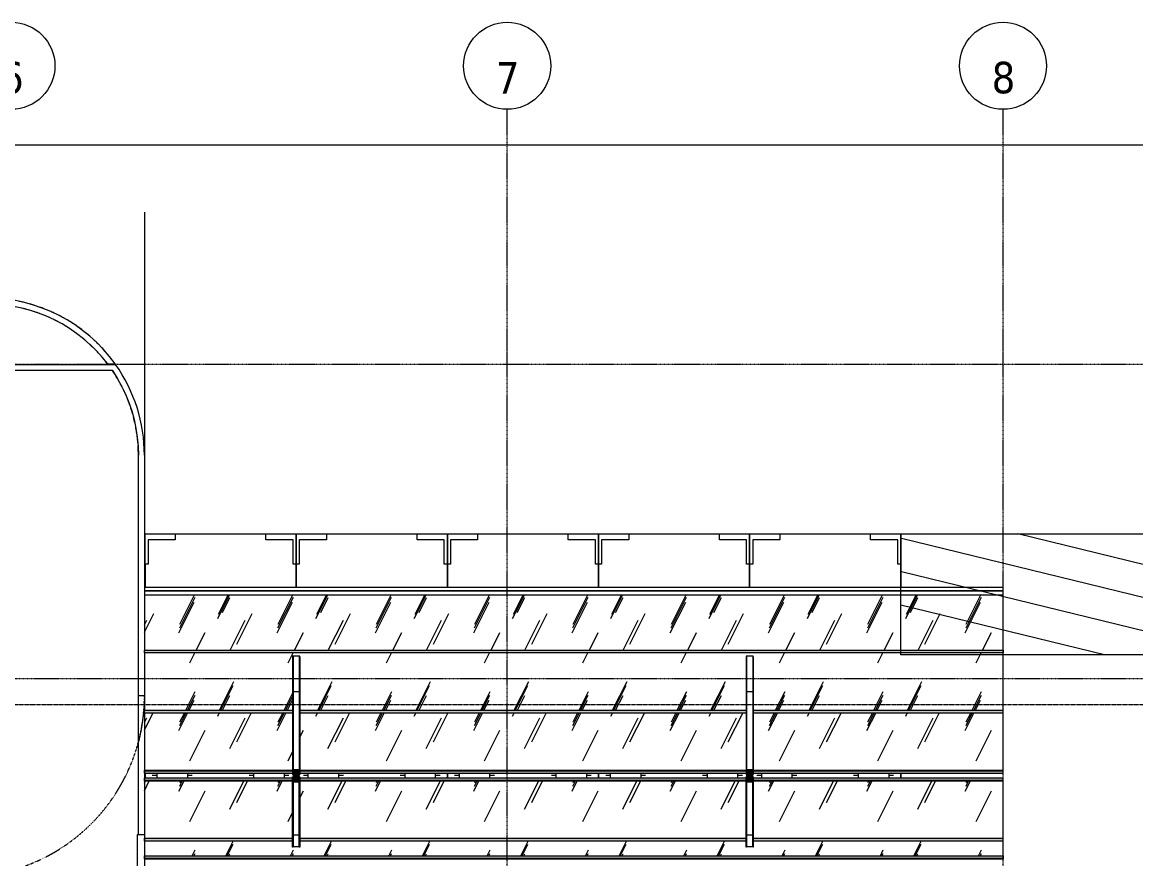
# Model space of a CAD drawing. Header units: millimetres. Extents: x 962 to 241049, y -15958 to 84407.
# Drawn here: x 124312 to 142727, y 70062 to 83899 of the extents above; entities that cross this region are included whole.
import ezdxf

# ---------------------------------------------------------------- set-up
doc = ezdxf.new("R2010")
doc.units = ezdxf.units.MM
for name, pattern in [('Dash 1_8_', [6.35, 3.175, -3.175]), ('Dash Dot 3_16_', [7.9375, 4.7625, -1.5875, 0, -1.5875]), ('Grid Line', [22.225, 12.7, -3.175, 3.175, -3.175])]:
    doc.linetypes.add(name, pattern=pattern)
for name, color, linetype, lineweight in [('0-1', 7, 'Continuous', 5), ('A-ANNO-DIMS', 211, 'Continuous', 9), ('A-ANNO-DIMS-160', 211, 'Continuous', 9), ('A-AREA', 32, 'Dash 1_8_', 9), ('A-DETL-THIN-1', 151, 'Continuous', 9), ('A-FLOR', 192, 'Continuous', 9), ('A-FLOR-1', 250, 'Continuous', 9), ('A-GLAZ-CURT', 52, 'Continuous', 9), ('A-GLAZ-CWMG', 51, 'Continuous', 9), ('A-WALL', 113, 'Continuous', 9), ('C-PRKG', 70, 'Continuous', 9), ('G-ANNO-SYMB-1', 111, 'Dash Dot 3_16_', 18), ('S-COLS', 52, 'Continuous', 9), ('S-COLS-6', 52, 'Continuous', 18), ('S-GRID-1', 1, 'Grid Line', 9), ('S-GRID-IDEN', 1, 'Continuous', 9)]:
    doc.layers.add(name, color=color, linetype=linetype, lineweight=lineweight)
doc.styles.add('Tahoma_B', font='tahomabd_0.ttf', dxfattribs={"height": 520})
doc.styles.add('UTM Avo', font='UTM Avo.ttf', dxfattribs={"width": 0.9, "height": 400})
doc.dimstyles.new('1_Dim_chi_tiet_2_5', dxfattribs={"dimscale": 304.8, "dimtxt": 399.720379, "dimasz": 0.629921, "dimexe": 0.524934, "dimexo": 0.0625, "dimgap": 0.052493, "dimtad": 1, "dimdec": 0, "dimrnd": 5, "dimzin": 0, "dimdsep": 46, "dimtxsty": 'UTM Avo', "dimblk1": 'OBLIQUE', "dimblk2": 'OBLIQUE', "dimsah": 1, "dimcen": 0.09, "dimdle": 0.524934, "dimazin": 0, "dimtfac": 1, "dimtdec": 4, "dimtix": 1, "dimtmove": 0, "dimatfit": 3, "dimfxl": 1.049869, "dimfxlon": 1, "dimtvp": 1, "dimtolj": 1, "dimtzin": 0, "dimarcsym": 2})
pattern_1 = [(63.321, (1909.6, 1124.9), (-0.006, 1617.535), [565.707, -3054.823]), (63.321, (284, 1124.9), (-0.006, 1617.535), [565.707, -3054.823]), (63.321, (2687.8, 1437.4), (-0.006, 1617.535), [565.707, -3054.823]), (63.321, (1062.2, 1437.4), (-0.006, 1617.535), [565.707, -3054.823]), (63.321, (2570, 1327.1), (-0.006, 1617.535), [565.707, -3054.823]), (63.321, (944.4, 1327.1), (-0.006, 1617.535), [565.707, -3054.823]), (63.321, (2449.95, 1958.84), (-0.006, 1617.535), [274.96, -3345.57]), (63.321, (824.35, 1958.84), (-0.006, 1617.535), [274.96, -3345.57]), (63.321, (2371.4, 1861.1), (-0.006, 1617.535), [565.707, -3054.823]), (63.321, (745.8, 1861.1), (-0.006, 1617.535), [565.707, -3054.823]), (63.321, (2385.3, 1931.3), (-0.006, 1617.535), [565.707, -3054.823]), (63.321, (759.7, 1931.3), (-0.006, 1617.535), [565.707, -3054.823]), (63.321, (1729.44, 1623.3), (-0.006, 1617.535), [565.707, -3054.823]), (63.321, (103.84, 1623.3), (-0.006, 1617.535), [565.707, -3054.823]), (63.321, (1743.3, 1706.04), (-0.006, 1617.535), [565.707, -3054.823]), (63.321, (117.7, 1706.04), (-0.006, 1617.535), [565.707, -3054.823]), (63.321, (1747, 1765.7), (-0.006, 1617.535), [565.707, -3054.823]), (63.321, (121.4, 1765.7), (-0.006, 1617.535), [565.707, -3054.823])]
pattern_2 = [(63.321, (1909.6, 510.9), (-0.006, 1617.535), [565.707, -3054.823]), (63.321, (284, 510.9), (-0.006, 1617.535), [565.707, -3054.823]), (63.321, (2687.8, 823.4), (-0.006, 1617.535), [565.707, -3054.823]), (63.321, (1062.2, 823.4), (-0.006, 1617.535), [565.707, -3054.823]), (63.321, (2570, 713.1), (-0.006, 1617.535), [565.707, -3054.823]), (63.321, (944.4, 713.1), (-0.006, 1617.535), [565.707, -3054.823]), (63.321, (2449.95, 1344.84), (-0.006, 1617.535), [274.96, -3345.57]), (63.321, (824.35, 1344.84), (-0.006, 1617.535), [274.96, -3345.57]), (63.321, (2371.4, 1247.1), (-0.006, 1617.535), [565.707, -3054.823]), (63.321, (745.8, 1247.1), (-0.006, 1617.535), [565.707, -3054.823]), (63.321, (2385.3, 1317.26), (-0.006, 1617.535), [565.707, -3054.823]), (63.321, (759.7, 1317.26), (-0.006, 1617.535), [565.707, -3054.823]), (63.321, (1729.44, 1009.3), (-0.006, 1617.535), [565.707, -3054.823]), (63.321, (103.84, 1009.3), (-0.006, 1617.535), [565.707, -3054.823]), (63.321, (1743.3, 1092.04), (-0.006, 1617.535), [565.707, -3054.823]), (63.321, (117.7, 1092.04), (-0.006, 1617.535), [565.707, -3054.823]), (63.321, (1747, 1151.7), (-0.006, 1617.535), [565.707, -3054.823]), (63.321, (121.4, 1151.7), (-0.006, 1617.535), [565.707, -3054.823])]

# ---------------------------------------------------------------- blocks, each defined once
blk = doc.blocks.new('NCV_TKTC_KET CAU_rvt-1-TKCS_MB TẦNG 1')
at = {"layer": 'A-FLOR-1', "flags": 128}
blk.add_lwpolyline([(63153, 72762), (63147, 72574), (63129, 72386), (63099, 72200), (63058, 72016), (63053, 71996)], dxfattribs=at)
blk = doc.blocks.new('xe oto1 - xe oto-V108-TKCS_MB TẦNG 1')
at = {"layer": 'C-PRKG'}
for p, q in [((-2500, 0), (0, 0)), ((-2500, -889), (-2500, 0)), ((-500, 0), (0, 0)), ((-500, -100), (-500, 0)), ((0, 0), (0, -500)), ((0, 0), (0, -889)), ((-2500, 0), (-2000, 0)), ((-2500, -500), (-2500, 0)), ((-2450, -100), (-2450, -500)), ((-2000, -100), (-2450, -100)), ((-2000, 0), (-2000, -100)), ((-50, -100), (-500, -100)), ((-50, -500), (-50, -100)), ((-2450, -500), (-2500, -500)), ((-2500, -500), (-2500, -889)), ((-2500, -889), (-2500, -500)), ((0, -500), (-50, -500)), ((0, -500), (0, -889)), ((0, -889), (0, -500)), ((-2500, -4041), (-2500, -3959)), ((-2500, -3959), (-2500, -4041)), ((-2500, -4041), (-2500, -3959)), ((-2300, -4000), (-2380, -4000)), ((-2300, -4000), (-2380, -4000)), ((-2300, -4041), (-2300, -3959)), ((-1800, -3959), (-1800, -4041)), ((-1720, -4000), (-1800, -4000)), ((-1720, -4000), (-1800, -4000)), ((-700, -4000), (-780, -4000)), ((-700, -4000), (-780, -4000)), ((-700, -4041), (-700, -3959)), ((-200, -3959), (-200, -4041)), ((-120, -4000), (-200, -4000)), ((-120, -4000), (-200, -4000)), ((0, -3959), (0, -4041)), ((0, -3959), (0, -4041)), ((0, -4041), (0, -3959))]:
    blk.add_line(p, q, dxfattribs=at)
blk = doc.blocks.new('xe oto1 - xe oto-V109-TKCS_MB TẦNG 1')
at = {"layer": 'C-PRKG'}
for p, q in [((-2500, 0), (0, 0)), ((-2500, -889), (-2500, 0)), ((-500, 0), (0, 0)), ((-500, -100), (-500, 0)), ((0, 0), (0, -500)), ((0, 0), (0, -889)), ((-2500, 0), (-2000, 0)), ((-2500, -500), (-2500, 0)), ((-2450, -100), (-2450, -500)), ((-2000, -100), (-2450, -100)), ((-2000, 0), (-2000, -100)), ((-50, -100), (-500, -100)), ((-50, -500), (-50, -100)), ((-2450, -500), (-2500, -500)), ((-2500, -500), (-2500, -889)), ((-2500, -889), (-2500, -500)), ((0, -500), (-50, -500)), ((0, -500), (0, -889)), ((0, -889), (0, -500)), ((-2500, -4041), (-2500, -3959)), ((-2500, -3959), (-2500, -4041)), ((-2500, -4041), (-2500, -3959)), ((-2300, -4000), (-2380, -4000)), ((-2300, -4000), (-2380, -4000)), ((-2300, -4041), (-2300, -3959)), ((-1800, -3959), (-1800, -4041)), ((-1720, -4000), (-1800, -4000)), ((-1720, -4000), (-1800, -4000)), ((-700, -4000), (-780, -4000)), ((-700, -4000), (-780, -4000)), ((-700, -4041), (-700, -3959)), ((-200, -3959), (-200, -4041)), ((-120, -4000), (-200, -4000)), ((-120, -4000), (-200, -4000))]:
    blk.add_line(p, q, dxfattribs=at)
blk = doc.blocks.new('xe oto1 - xe oto-V110-TKCS_MB TẦNG 1')
at = {"layer": 'C-PRKG'}
for p, q in [((-2500, 0), (0, 0)), ((-2500, -889), (-2500, 0)), ((-500, 0), (0, 0)), ((-500, -100), (-500, 0)), ((0, 0), (0, -500)), ((0, 0), (0, -889)), ((-2500, 0), (-2000, 0)), ((-2500, -500), (-2500, 0)), ((-2450, -100), (-2450, -500)), ((-2000, -100), (-2450, -100)), ((-2000, 0), (-2000, -100)), ((-50, -100), (-500, -100)), ((-50, -500), (-50, -100)), ((-2450, -500), (-2500, -500)), ((-2500, -500), (-2500, -889)), ((-2500, -889), (-2500, -500)), ((0, -500), (-50, -500)), ((0, -500), (0, -889)), ((0, -889), (0, -500)), ((-2300, -4000), (-2380, -4000)), ((-2300, -4000), (-2380, -4000)), ((-2300, -4041), (-2300, -3959)), ((-1800, -3959), (-1800, -4041)), ((-1720, -4000), (-1800, -4000)), ((-1720, -4000), (-1800, -4000)), ((-700, -4000), (-780, -4000)), ((-700, -4000), (-780, -4000)), ((-700, -4041), (-700, -3959)), ((-200, -3959), (-200, -4041)), ((-120, -4000), (-200, -4000)), ((-120, -4000), (-200, -4000)), ((0, -3959), (0, -4041)), ((0, -3959), (0, -4041)), ((0, -4041), (0, -3959))]:
    blk.add_line(p, q, dxfattribs=at)
blk = doc.blocks.new('TRỤ ĐỂ XE - TRỤ ĐỂ XE-2599185-TKCS_MB TẦNG 1')
at = {"layer": 'S-COLS'}
blk.add_hatch(color=256, dxfattribs=at).paths.add_polyline_path([(50, 100), (-50, 100), (-50, -100), (50, -100), (50, 20)])
for p, q in [((-60, 961), (-60, 1185)), ((-60, 1185), (-50, 1185)), ((-50, 1185), (-50, 961)), ((-50, 1177), (50, 1177)), ((50, 961), (50, 1185)), ((50, 1185), (60, 1185)), ((60, 1185), (60, 961)), ((-60, 20), (-60, 961)), ((-50, 961), (-60, 961)), ((50, 978), (-50, 978)), ((-50, 961), (-50, 20)), ((50, 20), (50, 961)), ((60, 961), (50, 961)), ((60, 961), (60, 20)), ((-50, 20), (-60, 20)), ((50, 100), (-50, 100)), ((60, 20), (50, 20)), ((-60, -1363), (-60, -20)), ((-50, -20), (-60, -20)), ((-50, -1363), (-50, -20)), ((50, -100), (-50, -100)), ((50, -1363), (50, -20)), ((60, -20), (50, -20)), ((60, -1363), (60, -20)), ((-60, -1966), (-60, -1363)), ((-50, -1363), (-60, -1363)), ((-50, -1966), (-50, -1363)), ((-50, -1388), (50, -1388)), ((50, -1966), (50, -1363)), ((60, -1363), (50, -1363)), ((60, -1966), (60, -1363)), ((-50, -1966), (-60, -1966)), ((-60, -1966), (-60, -1975)), ((-60, -1975), (60, -1975)), ((-50, -1974), (-50, -1966)), ((-50, -1974), (50, -1974)), ((60, -1966), (50, -1966)), ((50, -1974), (50, -1966)), ((60, -1975), (60, -1966))]:
    blk.add_line(p, q, dxfattribs=at)
at = {"layer": 'S-COLS-6'}
for p, q in [((-50, 20), (-50, -20)), ((50, -20), (50, 20))]:
    blk.add_line(p, q, dxfattribs=at)
blk = doc.blocks.new('System Panel - Glazed-V247-TKCS_MB TẦNG 1')
at = {"layer": 'A-GLAZ-CURT'}
h = blk.add_hatch(dxfattribs=at)
h.set_pattern_fill('FP_6', color=256, style=0, pattern_type=2)
h.set_pattern_definition(pattern_1)
h.paths.add_polyline_path([(67400, 70400), (73103, 70400), (73103, 71348), (65723, 71348), (65723, 70400)])
h.paths.add_polyline_path([(77353, 70400), (77353, 71348), (73223, 71348), (73223, 70400), (73848, 70400)])
h.paths.add_polyline_path([(64176, 70400), (65603, 70400), (65603, 71348), (63153, 71348), (63153, 70400)])
for p, q in [((63153, 71347), (63153, 70400)), ((77353, 70400), (77353, 71347))]:
    blk.add_line(p, q, dxfattribs=at)
blk = doc.blocks.new('Rectangular Mullion - 40 x 80mm-4717217-TKCS_MB TẦNG 1')
at = {"layer": 'A-GLAZ-CWMG'}
h = blk.add_hatch(color=256, dxfattribs=at)
h.paths.add_polyline_path([(97753, 71517), (97753, 71525), (95303, 71525), (95303, 71517), (96416, 71517)])
h.paths.add_polyline_path([(95183, 71517), (95183, 71525), (87803, 71525), (87803, 71517), (93192, 71517)])
h.paths.add_polyline_path([(87683, 71517), (87683, 71525), (83553, 71525), (83553, 71517), (86744, 71517)])
h = blk.add_hatch(color=256, dxfattribs=at)
h.paths.add_polyline_path([(97753, 71477), (97753, 71517), (95303, 71517), (95303, 71477), (96416, 71477)])
h.paths.add_polyline_path([(95183, 71477), (95183, 71517), (87803, 71517), (87803, 71477), (93192, 71477)])
h.paths.add_polyline_path([(87683, 71477), (87683, 71517), (83553, 71517), (83553, 71477), (86744, 71477)])
for p, q in [((83553, 71517), (83553, 71525)), ((83553, 71525), (87683, 71525)), ((83553, 71477), (83553, 71517)), ((83553, 71517), (87683, 71517)), ((83553, 71477), (87683, 71477)), ((87803, 71525), (95183, 71525)), ((87803, 71517), (95183, 71517)), ((87803, 71477), (95183, 71477)), ((95303, 71525), (97753, 71525)), ((95303, 71517), (97753, 71517)), ((95303, 71477), (97753, 71477)), ((97753, 71525), (97753, 71517)), ((97753, 71517), (97753, 71477))]:
    blk.add_line(p, q, dxfattribs=at)
blk = doc.blocks.new('Rectangular Mullion - 40 x 80mm-4717218-TKCS_MB TẦNG 1')
at = {"layer": 'A-GLAZ-CWMG'}
for points in [[(77353, 70071), (77353, 70111), (63153, 70111), (63153, 70071), (73848, 70071)], [(77353, 70063), (77353, 70071), (63153, 70071), (63153, 70063), (73848, 70063)]]:
    blk.add_hatch(color=256, dxfattribs=at).paths.add_polyline_path(points)
for p, q in [((63153, 70071), (63153, 70111)), ((63153, 70111), (77353, 70111)), ((63153, 70063), (63153, 70071)), ((63153, 70071), (77353, 70071)), ((77353, 70063), (63153, 70063)), ((77353, 70111), (77353, 70071)), ((77353, 70071), (77353, 70063))]:
    blk.add_line(p, q, dxfattribs=at)
blk = doc.blocks.new('System Panel - Glazed-V248-TKCS_MB TẦNG 1')
at = {"layer": 'A-GLAZ-CURT'}
h = blk.add_hatch(dxfattribs=at)
h.set_pattern_fill('FP_6', color=256, style=0, pattern_type=2)
h.set_pattern_definition(pattern_1)
h.paths.add_polyline_path([(77353, 70062), (77353, 70063), (73848, 70062)])
h.paths.add_polyline_path([(64176, 70111), (77353, 70111), (77353, 70352), (73223, 70352), (73223, 70251), (73213, 70251), (73213, 70259), (73113, 70259), (73113, 70251), (73103, 70251), (73103, 70352), (65723, 70352), (65723, 70251), (65713, 70251), (65713, 70259), (65613, 70259), (65613, 70251), (65603, 70251), (65603, 70352), (63153, 70352), (63153, 70111), (63370, 70111)])
h = blk.add_hatch(dxfattribs=at)
h.set_pattern_fill('FP_10', color=256, style=0, pattern_type=2)
h.set_pattern_definition([(11.254, (1909.62, 69059.36), (0.0006, 161.73705), [258.979, -1398.491]), (11.254, (284.01, 69059.36), (0.0006, 161.73705), [258.979, -1398.491]), (11.254, (2687.8, 69090.61), (0.0006, 161.73705), [258.979, -1398.491]), (11.254, (1062.2, 69090.61), (0.0006, 161.73705), [258.979, -1398.491]), (11.254, (2570.01, 69079.58), (0.0006, 161.73705), [258.979, -1398.491]), (11.254, (944.41, 69079.58), (0.0006, 161.73705), [258.979, -1398.491]), (11.254, (2449.95, 69142.75), (0.0006, 161.73705), [125.876, -1531.594]), (11.254, (824.35, 69142.75), (0.0006, 161.73705), [125.876, -1531.594]), (11.254, (2371.43, 69132.97), (0.0006, 161.73705), [258.979, -1398.491]), (11.254, (745.83, 69132.97), (0.0006, 161.73705), [258.979, -1398.491]), (11.254, (2385.29, 69139.99), (0.0006, 161.73705), [258.979, -1398.491]), (11.254, (759.69, 69139.99), (0.0006, 161.73705), [258.979, -1398.491]), (11.254, (1729.44, 69109.2), (0.0006, 161.73705), [258.979, -1398.491]), (11.254, (103.84, 69109.2), (0.0006, 161.73705), [258.979, -1398.491]), (11.254, (1743.3, 69117.47), (0.0006, 161.73705), [258.979, -1398.491]), (11.254, (117.7, 69117.47), (0.0006, 161.73705), [258.979, -1398.491]), (11.254, (1747.03, 69123.43), (0.0006, 161.73705), [258.979, -1398.491]), (11.254, (121.43, 69123.43), (0.0006, 161.73705), [258.979, -1398.491])])
h.paths.add_polyline_path([(77353, 70061), (77353, 70062), (73848, 70061)])
for p, q in [((63153, 70352), (63153, 70111)), ((77353, 70111), (77353, 70352)), ((63153, 70062), (77353, 70062)), ((63153, 70061), (63153, 70062)), ((77353, 70061), (63153, 70061)), ((77353, 70061), (77353, 70062))]:
    blk.add_line(p, q, dxfattribs=at)
blk = doc.blocks.new('Rectangular Mullion - 40 x 80mm-4717223-TKCS_MB TẦNG 1')
at = {"layer": 'A-GLAZ-CWMG'}
h = blk.add_hatch(color=256, dxfattribs=at)
h.paths.add_polyline_path([(97753, 72512), (97753, 72520), (95303, 72520), (95303, 72512)])
h.paths.add_polyline_path([(95183, 72512), (95183, 72520), (87803, 72520), (87803, 72512), (93192, 72512)])
h.paths.add_polyline_path([(87683, 72512), (87683, 72520), (83553, 72520), (83553, 72512), (86744, 72512)])
h = blk.add_hatch(color=256, dxfattribs=at)
h.paths.add_polyline_path([(97753, 72472), (97753, 72512), (95303, 72512), (95303, 72472)])
h.paths.add_polyline_path([(95183, 72472), (95183, 72512), (87803, 72512), (87803, 72472), (93192, 72472)])
h.paths.add_polyline_path([(87683, 72472), (87683, 72512), (83553, 72512), (83553, 72472), (86744, 72472)])
for p, q in [((83553, 72512), (83553, 72520)), ((83553, 72520), (87683, 72520)), ((83553, 72472), (83553, 72512)), ((87683, 72512), (83553, 72512)), ((87683, 72472), (83553, 72472)), ((87803, 72520), (95183, 72520)), ((95183, 72512), (87803, 72512)), ((95183, 72472), (87803, 72472)), ((95303, 72520), (97753, 72520)), ((97753, 72512), (95303, 72512)), ((97753, 72472), (95303, 72472)), ((97753, 72520), (97753, 72512)), ((97753, 72512), (97753, 72472))]:
    blk.add_line(p, q, dxfattribs=at)
blk = doc.blocks.new('System Panel - Glazed-V249-TKCS_MB TẦNG 1')
at = {"layer": 'A-GLAZ-CURT'}
h = blk.add_hatch(dxfattribs=at)
h.set_pattern_fill('FP_9', color=256, style=0, pattern_type=2)
h.set_pattern_definition(pattern_2)
h.paths.add_polyline_path([(63153, 71525), (65603, 71525), (65603, 72472), (63153, 72472), (63153, 72293)])
h.paths.add_polyline_path([(65723, 71525), (73103, 71525), (73103, 72472), (65723, 72472), (65723, 71536)])
h.paths.add_polyline_path([(77353, 71525), (77353, 72472), (73223, 72472), (73223, 71525), (73848, 71525)])
for p, q in [((63153, 72472), (63153, 71526)), ((77353, 71526), (77353, 72472))]:
    blk.add_line(p, q, dxfattribs=at)
blk = doc.blocks.new('Rectangular Mullion - 40 x 80mm-4717266-TKCS_MB TẦNG 1')
at = {"layer": 'A-GLAZ-CWMG'}
h = blk.add_hatch(color=256, dxfattribs=at)
h.paths.add_polyline_path([(83553, 71355), (87683, 71355), (87683, 71395), (83553, 71395)])
h.paths.add_polyline_path([(87803, 71355), (95183, 71355), (95183, 71395), (87803, 71395)])
h.paths.add_polyline_path([(95303, 71355), (97753, 71355), (97753, 71395), (95303, 71395)])
h = blk.add_hatch(color=256, dxfattribs=at)
h.paths.add_polyline_path([(83553, 71348), (87683, 71348), (87683, 71355), (83553, 71355)])
h.paths.add_polyline_path([(87803, 71348), (95183, 71348), (95183, 71355), (87803, 71355)])
h.paths.add_polyline_path([(95303, 71348), (97753, 71348), (97753, 71355), (95303, 71355)])
for p, q in [((83553, 71355), (83553, 71395)), ((87683, 71395), (83553, 71395)), ((83553, 71348), (83553, 71355)), ((87683, 71355), (83553, 71355)), ((87683, 71348), (83553, 71348)), ((95183, 71395), (87803, 71395)), ((95183, 71355), (87803, 71355)), ((95183, 71348), (87803, 71348)), ((97753, 71395), (95303, 71395)), ((97753, 71355), (95303, 71355)), ((97753, 71348), (95303, 71348)), ((97753, 71395), (97753, 71355)), ((97753, 71355), (97753, 71348))]:
    blk.add_line(p, q, dxfattribs=at)
blk = doc.blocks.new('System Panel - Glazed-V250-TKCS_MB TẦNG 1')
at = {"layer": 'A-GLAZ-CURT'}
h = blk.add_hatch(dxfattribs=at)
h.set_pattern_fill('FP_9', color=256, style=0, pattern_type=2)
h.set_pattern_definition(pattern_2)
h.paths.add_polyline_path([(77353, 72520), (77353, 73467), (63153, 73467), (63153, 72520), (65603, 72520), (65603, 73411), (65723, 73410), (65723, 72520), (73103, 72520), (73103, 73411), (73223, 73410), (73223, 72520), (73848, 72520)])
for p, q in [((63153, 73467), (63153, 72521)), ((77353, 72521), (77353, 73467))]:
    blk.add_line(p, q, dxfattribs=at)
blk = doc.blocks.new('System Panel - Glazed-V251-TKCS_MB TẦNG 1')
at = {"layer": 'A-GLAZ-CURT'}
h = blk.add_hatch(dxfattribs=at)
h.set_pattern_fill('FP_9', color=256, style=0, pattern_type=2)
h.set_pattern_definition(pattern_2)
h.paths.add_polyline_path([(73848, 73515), (77353, 73515), (77353, 74426), (63153, 74426), (63153, 73515), (70624, 73515)])
for p, q in [((77353, 74491), (63153, 74491)), ((63153, 74491), (63153, 74426)), ((63153, 74426), (77353, 74426)), ((63153, 74426), (63153, 73516)), ((77353, 74426), (77353, 74491)), ((77353, 73516), (77353, 74426))]:
    blk.add_line(p, q, dxfattribs=at)
blk = doc.blocks.new('System Panel - Glazed-V252-TKCS_MB TẦNG 1')
at = {"layer": 'A-GLAZ-CURT'}
for p, q in [((77353, 74547), (63153, 74547)), ((63153, 74547), (63153, 74491)), ((63153, 74491), (77353, 74491)), ((77353, 74491), (77353, 74547))]:
    blk.add_line(p, q, dxfattribs=at)
blk = doc.blocks.new('Rectangular Mullion - 40 x 80mm-4717265-TKCS_MB TẦNG 1')
at = {"layer": 'A-GLAZ-CWMG'}
h = blk.add_hatch(color=256, dxfattribs=at)
h.paths.add_polyline_path([(83553, 70360), (87683, 70360), (87683, 70400), (83553, 70400)])
h.paths.add_polyline_path([(87803, 70360), (95183, 70360), (95183, 70400), (87803, 70400)])
h.paths.add_polyline_path([(95303, 70360), (97753, 70360), (97753, 70400), (95303, 70400)])
h = blk.add_hatch(color=256, dxfattribs=at)
h.paths.add_polyline_path([(83553, 70352), (87683, 70352), (87683, 70360), (83553, 70360)])
h.paths.add_polyline_path([(87803, 70352), (95183, 70352), (95183, 70360), (87803, 70360)])
h.paths.add_polyline_path([(95303, 70352), (97753, 70352), (97753, 70360), (95303, 70360)])
for p, q in [((83553, 70360), (83553, 70400)), ((83553, 70400), (87683, 70400)), ((83553, 70352), (83553, 70360)), ((83553, 70360), (87683, 70360)), ((87683, 70352), (83553, 70352)), ((87803, 70400), (95183, 70400)), ((87803, 70360), (95183, 70360)), ((95183, 70352), (87803, 70352)), ((95303, 70400), (97753, 70400)), ((95303, 70360), (97753, 70360)), ((97753, 70352), (95303, 70352)), ((97753, 70400), (97753, 70360)), ((97753, 70360), (97753, 70352))]:
    blk.add_line(p, q, dxfattribs=at)
blk = doc.blocks.new('Rectangular Mullion - 40 x 80mm-V253-TKCS_MB TẦNG 1')
at = {"layer": 'A-GLAZ-CWMG'}
for points in [[(63153, 73507), (77353, 73507), (77353, 73515), (63153, 73515)], [(63153, 73467), (77353, 73467), (77353, 73507), (63153, 73507)]]:
    blk.add_hatch(color=256, dxfattribs=at).paths.add_polyline_path(points)
for p, q in [((63153, 73507), (63153, 73515)), ((63153, 73515), (77353, 73515)), ((63153, 73467), (63153, 73507)), ((77353, 73507), (63153, 73507)), ((77353, 73515), (77353, 73507)), ((77353, 73507), (77353, 73467)), ((77353, 73467), (63153, 73467))]:
    blk.add_line(p, q, dxfattribs=at)
blk = doc.blocks.new('Grid - M_Grid Head - Circle-353313-TKCS_MB TẦNG 1')
at = {"layer": 'S-GRID-IDEN'}
blk.add_circle((0, 0), 4.5, dxfattribs=at)
blk = doc.blocks.new('DIMBLOCK139-TKCS_MB TẦNG 1')
at = {"layer": 'A-ANNO-DIMS-160'}
for p, q in [((118132, 82192), (118132, 81712)), ((118132, 81872), (118132, 82192)), ((169132, 82192), (169132, 81712)), ((169132, 81872), (169132, 82192)), ((117972, 81872), (169292, 81872))]:
    blk.add_line(p, q, dxfattribs=at)
at = {"layer": 'A-ANNO-DIMS-160', "lineweight": 25}
for p, q in [((118132, 81872), (118228, 81968)), ((169132, 81872), (169228, 81968)), ((118132, 81872), (118036, 81776)), ((169132, 81872), (169036, 81776))]:
    blk.add_line(p, q, dxfattribs=at)
at = {"layer": 'A-ANNO-DIMS-160', "color": 0, "insert": (142947, 82392), "char_height": 400, "width": 1643.29, "attachment_point": 1, "line_spacing_factor": 1.110334, "style": 'UTM Avo'}
blk.add_mtext('51000', dxfattribs=at)
blk = doc.blocks.new('_Oblique')
at = {"color": 0, "linetype": 'ByBlock', "lineweight": -2}
blk.add_line((-0.5, -0.5), (0.5, 0.5), dxfattribs=at)

msp = doc.modelspace()

# ---------------------------------------------------------------- linework, layer by layer
at = {"layer": 'A-AREA'}
msp.add_line((126331.6, 71477.4), (126331.6, 71395.3), dxfattribs=at)
msp.add_arc((123331.6, 72761.9), 3000, 270, 0, dxfattribs=at)
at = {"layer": 'A-DETL-THIN-1'}
for p, q in [((138841.6, 75436.3), (148441.6, 75436.3)), ((138841.6, 73436.3), (138841.6, 75436.3)), ((143641.6, 74186.3), (138851.6, 75357)), ((143641.6, 74736.3), (140777.3, 75436.3)), ((143641.6, 73636.3), (138851.6, 74807)), ((142209.5, 73436.3), (138841.6, 74259.4)), ((148441.6, 73436.3), (138841.6, 73436.3)), ((126331.6, 72361.9), (126331.6, 60861.9))]:
    msp.add_line(p, q, dxfattribs=at)
at = {"layer": 'A-FLOR'}
for p, q in [((126331.6, 80758.1), (126331.6, 76736.9)), ((126331.6, 75436.3), (126341.6, 75436.3)), ((126841.6, 75436.3), (128341.6, 75436.3)), ((129341.6, 75436.3), (130841.6, 75436.3)), ((131841.6, 75436.3), (133341.6, 75436.3)), ((134341.6, 75436.3), (135841.6, 75436.3)), ((136841.6, 75436.3), (138341.6, 75436.3)), ((138841.6, 75436.3), (148421.6, 75436.3)), ((138841.6, 74936.3), (138841.6, 74547)), ((146731.6, 73436.3), (140531.6, 73436.3)), ((126231.6, 70456.1), (126231.6, 72761.8)), ((126331.6, 71477.4), (126331.6, 71395.3)), ((138841.6, 71477.4), (138841.6, 71395.3)), ((126331.6, 70456.3), (126211.6, 70456.3)), ((126211.6, 70456.3), (126211.6, 69741.9))]:
    msp.add_line(p, q, dxfattribs=at)
for radius, start, end in [(2600, 76.61901, 78.26087), (2600, 72.65428, 74.34783), (2600, 68.71207, 70.48598), (2500, 73.69635, 76.0255), (2500, 69.62043, 71.8849), (2500, 65.54452, 67.76784), (2600, 64.78199, 66.58318), (2600, 60.85919, 62.68037), (2500, 61.4686, 63.66344), (2500, 57.39269, 59.56664), (2600, 56.94109, 58.77756), (2600, 53.02622, 54.87476), (2500, 53.31677, 55.47476), (2500, 49.24085, 51.38624), (2600, 49.11365, 50.97195), (2600, 45.20278, 47.06914), (2500, 45.16493, 47.30013), (2500, 41.08902, 43.2158), (2600, 41.29321, 43.16634), (2500, 36.8699, 39.13281), (2600, 37.38464, 39.26353), (2500, 30.44995, 34.05524), (2600, 35.21739, 35.51147), (2500, 26.84115, 29.26278), (2500, 23.228, 25.42823), (2500, 19.60811, 21.73069), (2500, 15.97702, 18.07883), (2500, 12.32516, 14.44774), (2500, 8.62763, 10.82784), (2500, 4.79309, 7.21466), (2500, 0, 3.60585)]:
    msp.add_arc((123731.6, 76736.9), radius, start, end, dxfattribs=at)
at = {"layer": 'A-WALL'}
for p, q in [((118141.6, 78236.9), (125855.3, 78236.9)), ((125802.8, 78136.9), (118141.6, 78136.9)), ((125724.1, 78246.9), (125848.2, 78246.9)), ((126231.6, 72761.8), (126231.6, 76736.9)), ((126331.6, 76736.9), (126331.6, 74547)), ((126231.6, 72761.8), (126331.6, 72761.8))]:
    msp.add_line(p, q, dxfattribs=at)
at = {"layer": 'A-WALL', "flags": 128}
msp.add_lwpolyline([(125802.8, 78136.9), (125882.3, 78011.4), (125954.2, 77881.4), (126018.3, 77747.4), (126074.3, 77609.7), (126122, 77469), (126161.3, 77325.7), (126191.9, 77180.4), (126213.9, 77033.4), (126227.2, 76885.4), (126231.6, 76736.9)], dxfattribs=at)
at = {"layer": 'A-WALL'}
for radius, start, end in [(2600, 35.50466, 90), (2500, 37.15692, 90), (2600, 0, 35.23442)]:
    msp.add_arc((123731.6, 76736.9), radius, start, end, dxfattribs=at)
at = {"layer": 'G-ANNO-SYMB-1'}
msp.add_line((90628.5, 72614.1), (198105.9, 72614.1), dxfattribs=at)
at = {"layer": 'S-GRID-1'}
for p, q in [((132331.6, 78459.2), (132331.6, 82459.2)), ((140531.6, 78459.2), (140531.6, 82459.2)), ((132331.6, 15532), (132331.6, 78459.2)), ((140531.6, 15532), (140531.6, 78459.2)), ((192368.8, 78236.9), (96265.8, 78236.9)), ((192368.8, 73036.9), (96265.8, 73036.9))]:
    msp.add_line(p, q, dxfattribs=at)

# ---------------------------------------------------------------- block references
at = {"layer": '0-1'}
msp.add_blockref('NCV_TKTC_KET CAU_rvt-1-TKCS_MB TẦNG 1', (63179, 0), dxfattribs=at)
at = {"layer": 'A-GLAZ-CURT'}
for name in ['System Panel - Glazed-V252-TKCS_MB TẦNG 1', 'System Panel - Glazed-V251-TKCS_MB TẦNG 1', 'System Panel - Glazed-V250-TKCS_MB TẦNG 1', 'System Panel - Glazed-V249-TKCS_MB TẦNG 1', 'System Panel - Glazed-V247-TKCS_MB TẦNG 1', 'System Panel - Glazed-V248-TKCS_MB TẦNG 1']:
    msp.add_blockref(name, (63179, 0), dxfattribs=at)
at = {"layer": 'A-GLAZ-CWMG'}
for name in ['Rectangular Mullion - 40 x 80mm-V253-TKCS_MB TẦNG 1', 'Rectangular Mullion - 40 x 80mm-4717218-TKCS_MB TẦNG 1']:
    msp.add_blockref(name, (63179, 0), dxfattribs=at)
at = {"layer": 'A-GLAZ-CWMG', "rotation": 180}
for name in ['Rectangular Mullion - 40 x 80mm-4717265-TKCS_MB TẦNG 1', 'Rectangular Mullion - 40 x 80mm-4717266-TKCS_MB TẦNG 1', 'Rectangular Mullion - 40 x 80mm-4717217-TKCS_MB TẦNG 1', 'Rectangular Mullion - 40 x 80mm-4717223-TKCS_MB TẦNG 1']:
    msp.add_blockref(name, (224084.2, 142872.7), dxfattribs=at)
at = {"layer": 'C-PRKG'}
for name, p in [('xe oto1 - xe oto-V109-TKCS_MB TẦNG 1', (128841.6, 75436.3)), ('xe oto1 - xe oto-V110-TKCS_MB TẦNG 1', (131341.6, 75436.3)), ('xe oto1 - xe oto-V108-TKCS_MB TẦNG 1', (133841.6, 75436.3)), ('xe oto1 - xe oto-V109-TKCS_MB TẦNG 1', (136341.6, 75436.3)), ('xe oto1 - xe oto-V110-TKCS_MB TẦNG 1', (138841.6, 75436.3))]:
    msp.add_blockref(name, p, dxfattribs=at)
at = {"layer": 'S-COLS', "rotation": 180}
for p in [(128841.6, 71436.3), (136341.6, 71436.3)]:
    msp.add_blockref('TRỤ ĐỂ XE - TRỤ ĐỂ XE-2599185-TKCS_MB TẦNG 1', p, dxfattribs=at)
at = {"layer": 'S-GRID-IDEN', "xscale": 159.9999999999999, "yscale": 159.9999999999999, "zscale": 159.9999999999999}
for p in [(124131.6, 83179.2), (132331.6, 83179.2), (140531.6, 83179.2)]:
    msp.add_blockref('Grid - M_Grid Head - Circle-353313-TKCS_MB TẦNG 1', p, dxfattribs=at)

# ---------------------------------------------------------------- dimensions: what is measured, and where the dimension line sits
at = {"layer": 'A-ANNO-DIMS'}
dim = msp.add_linear_dim(base=(169131.6, 81871.9), p1=(118131.6, 82191.9), p2=(169131.6, 82191.9), dimstyle='1_Dim_chi_tiet_2_5', override={"dimpost": '<>', "dimfxl": 51000}, dxfattribs=at)
dim.commit()
dim.dimension.update_dxf_attribs({"geometry": 'DIMBLOCK139-TKCS_MB TẦNG 1', "text_midpoint": (143631.6, 82094.9)})

# ---------------------------------------------------------------- next in the draw order: texts
at = {"layer": 'S-GRID-IDEN', "char_height": 520, "width": 465.6, "attachment_point": 5, "line_spacing_factor": 0.996129, "style": 'Tahoma_B', "bg_fill": 3, "box_fill_scale": 1.25, "bg_fill_color": 256, "bg_fill_true_color": 13158600, "bg_fill_transparency": 0}
for s, insert in [('\\pt2031.9988,4063.9976,6096.0016,8128.0004,10159.9992,12191.998,14224.002,16256.0008,18287.9996,20319.9984,22352.0024,24384.0012,26416,28447.9988,30479.9976,32512.0016,34544.0004,36575.9992,38607.998,40640.002,42672.0008,44703.9996,46735.9984,48768.0024,50800.0012,52832,54863.9988,56895.9976,58928.0016,60960.0004,62991.9992,65023.998;6', (124139.1, 82979.5)), ('\\pt2031.9988,4063.9976,6096.0016,8128.0004,10159.9992,12191.998,14224.002,16256.0008,18287.9996,20319.9984,22352.0024,24384.0012,26416,28447.9988,30479.9976,32512.0016,34544.0004,36575.9992,38607.998,40640.002,42672.0008,44703.9996,46735.9984,48768.0024,50800.0012,52832,54863.9988,56895.9976,58928.0016,60960.0004,62991.9992,65023.998;7', (132339.1, 82979.5)), ('\\pt2031.9988,4063.9976,6096.0016,8128.0004,10159.9992,12191.998,14224.002,16256.0008,18287.9996,20319.9984,22352.0024,24384.0012,26416,28447.9988,30479.9976,32512.0016,34544.0004,36575.9992,38607.998,40640.002,42672.0008,44703.9996,46735.9984,48768.0024,50800.0012,52832,54863.9988,56895.9976,58928.0016,60960.0004,62991.9992,65023.998;8', (140539.1, 82979.5))]:
    msp.add_mtext(s, dxfattribs=dict(at, insert=insert))

doc.saveas('drawing.dxf')
